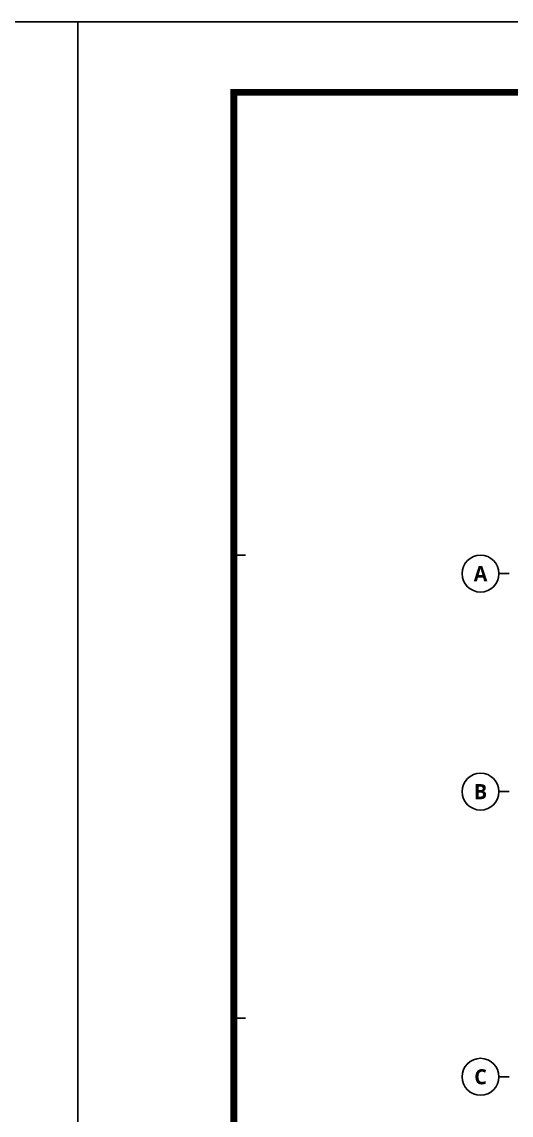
# Model space of a CAD drawing. Header units: millimetres. Extents: x -168600 to 672400, y 82 to 118882.
# Drawn here: x 332668 to 361823, y 53694 to 118882 of the extents above; entities that cross this region are included whole.
import ezdxf
from ezdxf.enums import TextEntityAlignment as Align

# ---------------------------------------------------------------- set-up
doc = ezdxf.new("R2010")
doc.units = ezdxf.units.MM
doc.header["$LTSCALE"] = 2000
for name, color, linetype in [('arch', 8, 'Continuous'), ('SYM-BUB', 3, 'Continuous'), ('XR-SHEET-SHT', 5, 'Continuous')]:
    doc.layers.add(name, color=color, linetype=linetype)
doc.layers.add('XR-SHEET-TEMP', color=171, linetype='Continuous', plot=False)
doc.styles.add('스타일2', font='malgunbd.ttf')

# ---------------------------------------------------------------- blocks, each defined once
blk = doc.blocks.new('XR-FORM-EE', base_point=(461, 408))
at = {"layer": 'XR-SHEET-SHT', "color": 5}
blk.add_lwpolyline([(0, 118800), (168200, 118800), (168200, 0), (0, 0)], close=True, dxfattribs=at)
at = {"layer": 'XR-SHEET-SHT', "color": 5, "const_width": 400}
blk.add_lwpolyline([(9300, 114600), (163900, 114600), (163900, 4200), (9300, 4200)], close=True, dxfattribs=at)
at = {"layer": 'XR-SHEET-TEMP'}
for p, q in [((9300, 87000), (10000, 87000)), ((9300, 59400), (10000, 59400))]:
    blk.add_line(p, q, dxfattribs=at)
blk = doc.blocks.new('NEW_BUB')
at = {"layer": 'SYM-BUB', "color": 6}
blk.add_line((0, 3), (0, 0), dxfattribs=at)
blk.add_circle((0, 8.5), 5.5, dxfattribs=at)
at = {"layer": 'SYM-BUB', "color": 3, "style": '스타일2'}
blk.add_attdef('X', text='', height=4.5, dxfattribs=at).set_placement((0, 8.5), align=Align.MIDDLE)

msp = doc.modelspace()

# ---------------------------------------------------------------- block references
at = {"layer": 'arch'}
for p in [(168261, 490.7), (336461, 490.7)]:
    msp.add_blockref('XR-FORM-EE', p, dxfattribs=at)
ref = msp.add_blockref('NEW_BUB', (361700, 85982.2), dxfattribs=dict(at, xscale=200.0000000000001, yscale=200.0000000000001, zscale=200.0000000000001, rotation=90))
ref.add_attrib('X', 'A', dxfattribs={"layer": 'SYM-BUB', "color": 3, "height": 900, "style": '스타일2'}).set_placement((360000, 85982.2), align=Align.MIDDLE)
ref = msp.add_blockref('NEW_BUB', (361700, 72982.2), dxfattribs=dict(at, xscale=200.0000000000001, yscale=200.0000000000001, zscale=200.0000000000001, rotation=90))
ref.add_attrib('X', 'B', dxfattribs={"layer": 'SYM-BUB', "color": 3, "height": 900, "style": '스타일2'}).set_placement((360000, 72982.2), align=Align.MIDDLE)
ref = msp.add_blockref('NEW_BUB', (361700, 55982.2), dxfattribs=dict(at, xscale=200.0000000000001, yscale=200.0000000000001, zscale=200.0000000000001, rotation=90))
ref.add_attrib('X', 'C', dxfattribs={"layer": 'SYM-BUB', "color": 3, "height": 900, "style": '스타일2'}).set_placement((360000, 55982.2), align=Align.MIDDLE)

doc.saveas('drawing.dxf')
